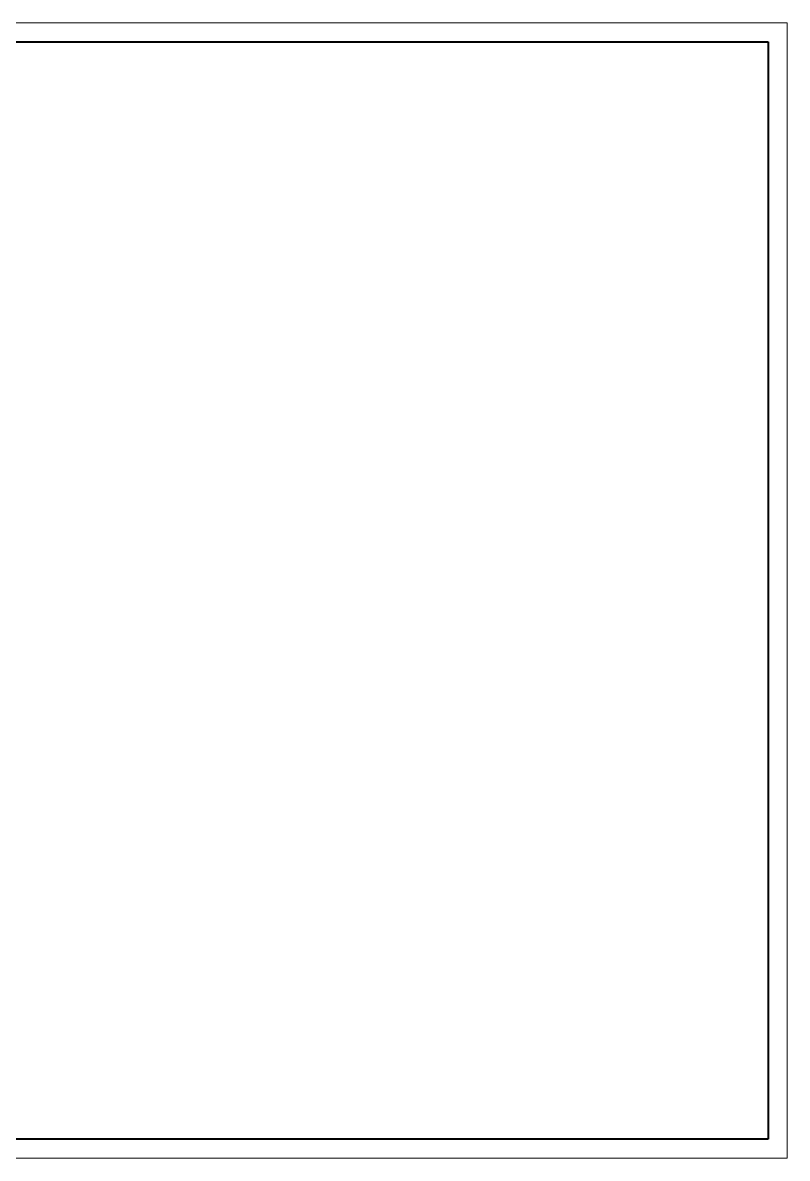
# Model space of a CAD drawing. Header units: millimetres. Extents: x 0 to 420, y 0 to 297.
# Drawn here: x 219.9 to 420, y 0 to 297 of the extents above; entities that cross this region are included whole.
import ezdxf

# ---------------------------------------------------------------- set-up
doc = ezdxf.new("R2010")
doc.units = ezdxf.units.MM
doc.linetypes.add('K5LT_BASIC', pattern=[0])
doc.linetypes.add('K5LT_THIN', pattern=[0])

# ---------------------------------------------------------------- blocks, each defined once
blk = doc.blocks.new('U10')
at = {"color": 7, "linetype": 'K5LT_THIN', "lineweight": 18}
for p, q in [((0, 297), (420, 297)), ((420, 297), (420, 0)), ((420, 0), (0, 0))]:
    blk.add_line(p, q, dxfattribs=at)
at = {"color": 150, "linetype": 'K5LT_BASIC', "lineweight": 40, "true_color": 0x0080ff}
for p, q in [((20, 292), (415, 292)), ((415, 292), (415, 5)), ((415, 5), (20, 5))]:
    blk.add_line(p, q, dxfattribs=at)

msp = doc.modelspace()

# ---------------------------------------------------------------- block references
msp.add_blockref('U10', (0, 0))

doc.saveas('drawing.dxf')
